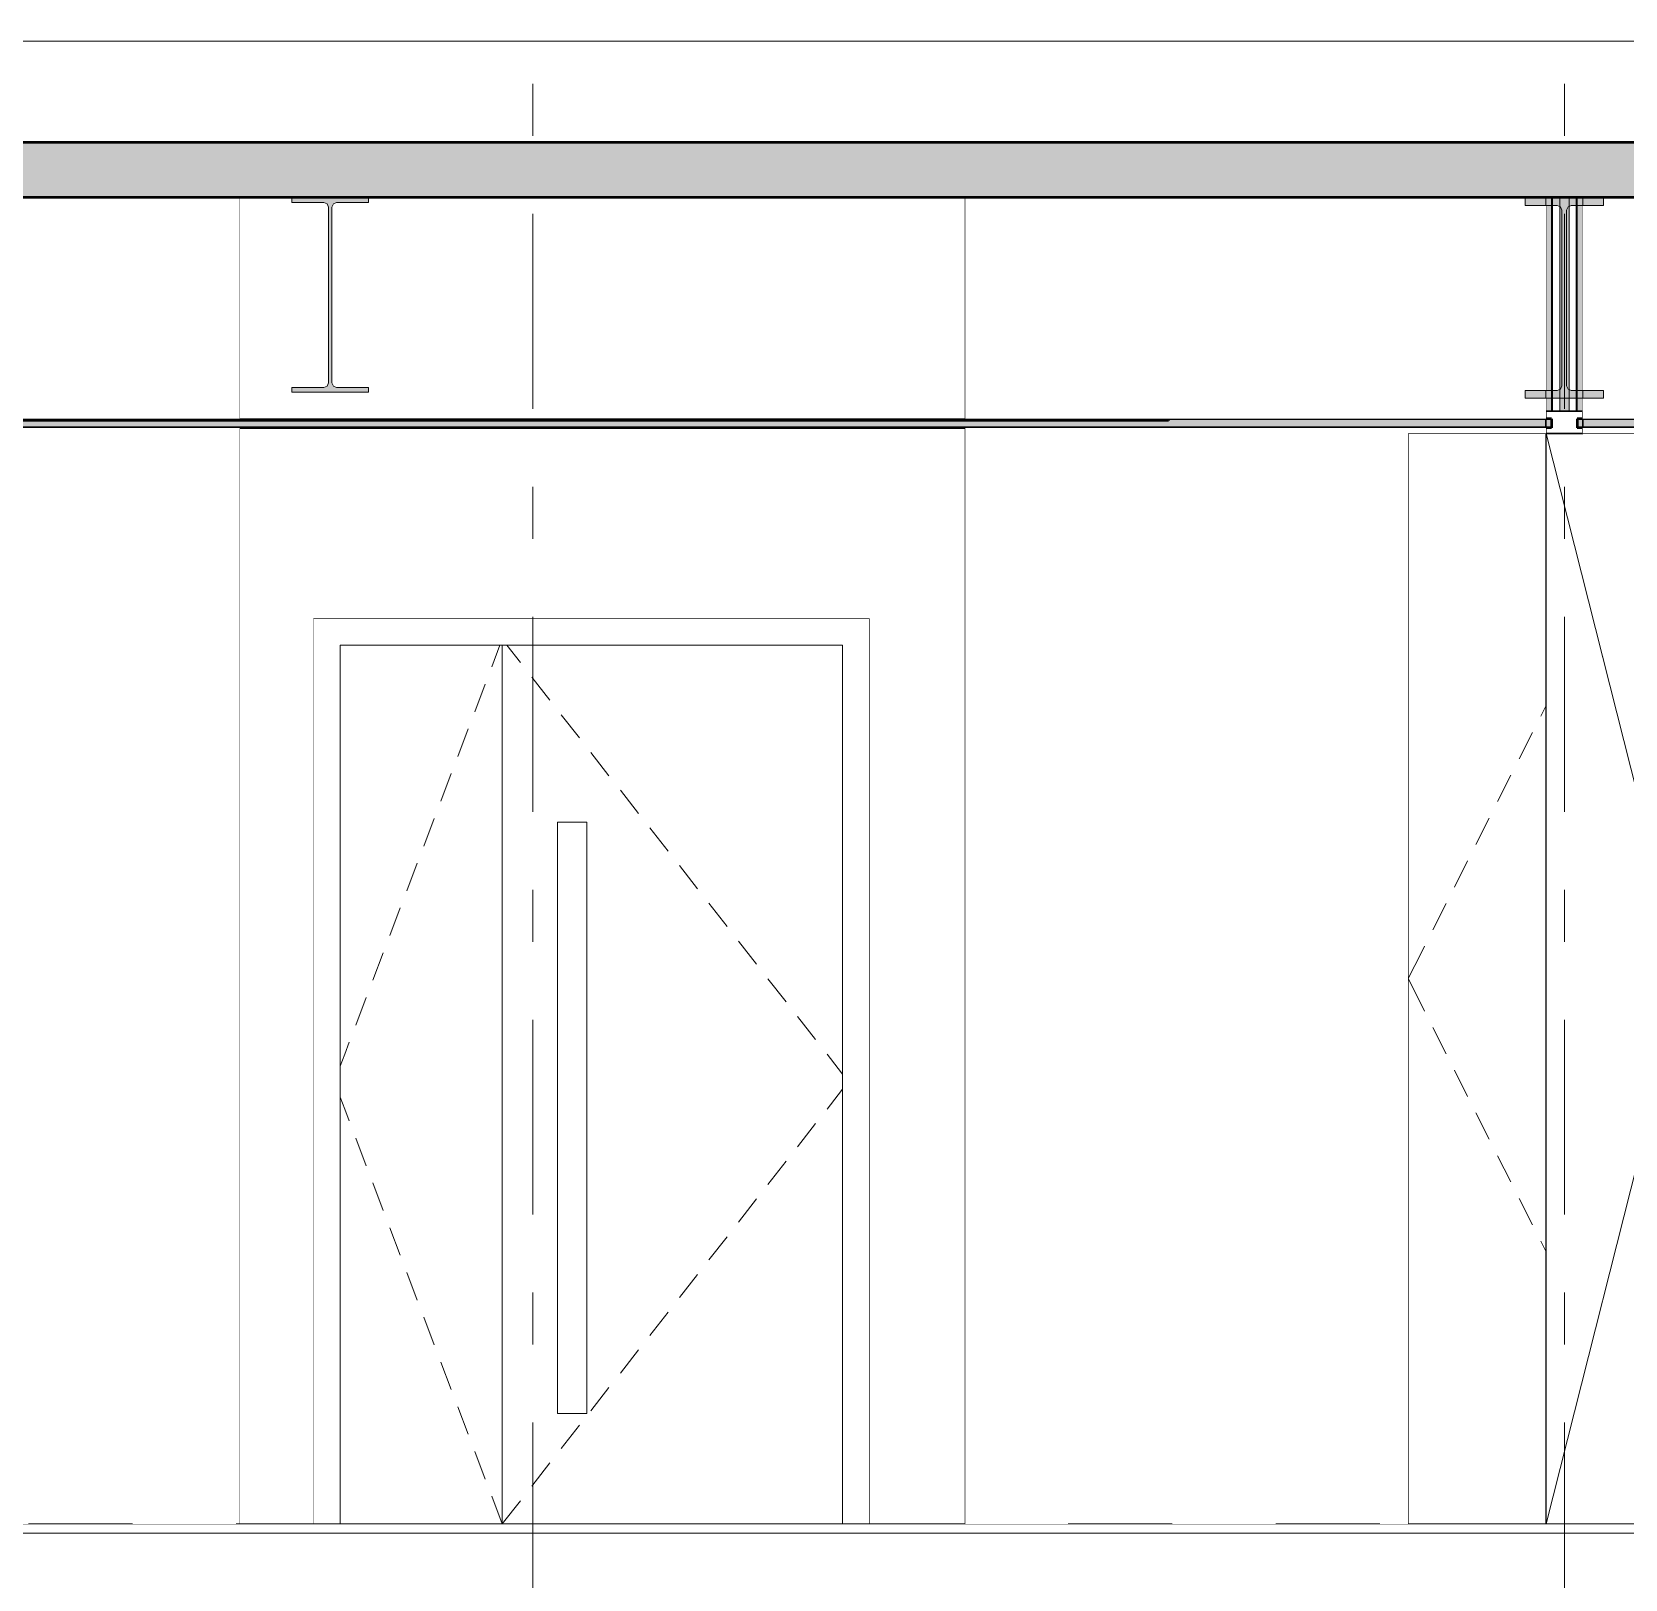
# Model space of a CAD drawing. Header units: millimetres. Extents: x -46169 to 228156, y -86316 to 18123.
# Drawn here: x 133904 to 138229, y -73161 to -68961 of the extents above; entities that cross this region are included whole.
import ezdxf
from ezdxf.enums import TextEntityAlignment as Align

# ---------------------------------------------------------------- set-up
doc = ezdxf.new("R2010")
doc.units = ezdxf.units.MM
doc.header["$MEASUREMENT"] = 0
for name, pattern in [('Dashed', [2822.222233, 1411.111116, -1411.111116]), ('Double Dashed', [1093.611073, 529.166651, -211.666656, 141.111112, -211.666656]), ('Wipeout_Contour', [1000, 0, -1000])]:
    doc.linetypes.add(name, pattern=pattern)
for name, color, linetype, lineweight, true_color in [('0_Pen_No__105', 7, 'Continuous', 15, 0xa6a6a6), ('A-230-M_FLOOR.IFC Import_Pen_No__109', 7, 'Continuous', 15, 0xa6a6a6), ('A-230-M_FLOOR.IFC Import_Pen_No__29', 7, 'Continuous', 50, 0x2a2a2a), ('New_A-15-MG_Structural_Grid_Phase_2_Pen_No__222', 7, 'Continuous', 13, 0x65af33), ('New_A-20-M_Ceiling_Pen_No__107', 7, 'Continuous', 15, 0xa6a6a6), ('New_A-20-M_Ceiling_Pen_No__29', 7, 'Continuous', 50, 0x2a2a2a), ('New_A-25-M_Wall_Int_Pen_No__107', 7, 'Continuous', 15, 0xa6a6a6), ('New_ArchiCAD Doors_Pen_No__43', 7, 'Continuous', 30, 0x444444), ('New_ArchiCAD Doors_Pen_No__63', 7, 'Continuous', 20, 0x606060)]:
    doc.layers.add(name, color=color, linetype=linetype, lineweight=lineweight, true_color=true_color)
for name, color, linetype in [('A-230-M_FLOOR.IFC Import', 7, 'Continuous'), ('A-25-M_Wall_Int', 7, 'Continuous'), ('New_A-15-MG_Structural_Grid_Phase_2', 7, 'Continuous'), ('New_A-20-M_Ceiling', 7, 'Continuous'), ('New_A-20-M_Floor_Slab', 7, 'Continuous'), ('New_A-25-M_Wall_Int', 7, 'Continuous'), ('New_ArchiCAD Doors', 7, 'Continuous'), ('S-280-M_STRUCT_FRAME.IFC Import', 7, 'Continuous')]:
    doc.layers.add(name, color=color, linetype=linetype)
for name, color, linetype, lineweight in [('New_A-20-M_Ceiling_Pen_No__89', 8, 'Continuous', 20), ('New_A-20-M_Floor_Slab_Pen_No__4', 7, 'Continuous', 20), ('New_A-25-M_Wall_Int_Pen_No__1', 7, 'Continuous', 13), ('New_A-25-M_Wall_Int_Pen_No__87', 8, 'Continuous', 20), ('New_ArchiCAD Doors_Pen_No__3', 7, 'Continuous', 18), ('S-280-M_STRUCT_FRAME.IFC Import_Pen_No__1', 7, 'Continuous', 13), ('S-280-M_STRUCT_FRAME.IFC Import_Pen_No__160', 5, 'Continuous', 200), ('S-280-M_STRUCT_FRAME.IFC Import_Pen_No__90', 8, 'Continuous', 20)]:
    doc.layers.add(name, color=color, linetype=linetype, lineweight=lineweight)
doc.styles.add('GENERATED_STYLE_1', font='')
doc.styles.get('GENERATED_STYLE_1').set_extended_font_data('Swis721 BT')

# ---------------------------------------------------------------- blocks, each defined once
blk = doc.blocks.new('*X21', base_point=(104446.8, -81111))
at = {"layer": 'New_A-25-M_Wall_Int_Pen_No__107', "linetype": 'Continuous'}
blk.add_hatch(color=256, dxfattribs=at).paths.add_polyline_path([(138051.8, -69991), (138076.8, -69991), (138076.8, -69411), (138051.8, -69411)])
blk = doc.blocks.new('Section Elem_1_1', base_point=(104446.8, -81111))
at = {"layer": 'New_A-25-M_Wall_Int_Pen_No__107', "linetype": 'Continuous'}
blk.add_hatch(color=256, dxfattribs=at).paths.add_polyline_path([(138013.8, -69991), (138028.8, -69991), (138028.8, -69411), (138013.8, -69411)])
at = {"layer": 'New_A-25-M_Wall_Int_Pen_No__107', "linetype": 'Continuous', "lineweight": 0, "true_color": 0x535353}
blk.add_hatch(color=251, dxfattribs=at).paths.add_polyline_path([(138028.8, -69991), (138031.8, -69991), (138031.8, -69411), (138028.8, -69411)])
at = {"color": 254, "linetype": 'Wipeout_Contour', "lineweight": 0, "ltscale": 618563.73618}
blk.add_wipeout([(138031.8, -69991), (138051.8, -69991), (138051.8, -69411), (138031.8, -69411)], dxfattribs=at).dxf.layer = 'New_A-25-M_Wall_Int'
at = {"layer": 'New_A-25-M_Wall_Int_Pen_No__1', "linetype": 'Continuous'}
for p, q in [((138013.8, -69411), (138013.8, -69991)), ((138028.8, -69411), (138028.8, -69991))]:
    blk.add_line(p, q, dxfattribs=at)
at = {"color": 254, "linetype": 'Wipeout_Contour', "lineweight": 0, "ltscale": 618644.077118}
blk.add_wipeout([(138051.8, -69991), (138076.8, -69991), (138076.8, -69411), (138051.8, -69411)], dxfattribs=at).dxf.layer = 'New_A-25-M_Wall_Int'
at = {"layer": 'New_A-25-M_Wall_Int_Pen_No__1', "linetype": 'Continuous'}
for p, q in [((138031.8, -69411), (138031.8, -69991)), ((138051.8, -69411), (138051.8, -69991))]:
    blk.add_line(p, q, dxfattribs=at)
at = {"layer": 'New_A-25-M_Wall_Int'}
blk.add_blockref('*X21', (104446.8, -81111), dxfattribs=at)
at = {"color": 254, "linetype": 'Wipeout_Contour', "lineweight": 0, "ltscale": 618722.634927}
blk.add_wipeout([(138076.8, -69991), (138095.8, -69991), (138095.8, -69411), (138076.8, -69411)], dxfattribs=at).dxf.layer = 'New_A-25-M_Wall_Int'
at = {"layer": 'New_A-25-M_Wall_Int_Pen_No__107', "linetype": 'Continuous', "lineweight": 0, "true_color": 0x535353}
blk.add_hatch(color=251, dxfattribs=at).paths.add_polyline_path([(138095.8, -69991), (138098.8, -69991), (138098.8, -69411), (138095.8, -69411)])
at = {"layer": 'New_A-25-M_Wall_Int_Pen_No__107', "linetype": 'Continuous'}
blk.add_hatch(color=256, dxfattribs=at).paths.add_polyline_path([(138098.8, -69991), (138113.8, -69991), (138113.8, -69411), (138098.8, -69411)])
at = {"layer": 'New_A-25-M_Wall_Int_Pen_No__1', "linetype": 'Continuous'}
for p, q in [((138076.8, -69411), (138076.8, -69991)), ((138095.8, -69411), (138095.8, -69991)), ((138098.8, -69411), (138098.8, -69991)), ((138113.8, -69411), (138113.8, -69991))]:
    blk.add_line(p, q, dxfattribs=at)
blk = doc.blocks.new('Section Elem_2_1', base_point=(104446.8, -81111))
at = {"color": 254, "linetype": 'Wipeout_Contour', "lineweight": 0, "ltscale": 621154.987502}
blk.add_wipeout([(137639.5, -73011), (138013.8, -73011), (138013.8, -70051), (137639.5, -70051)], dxfattribs=at).dxf.layer = 'New_ArchiCAD Doors'
at = {"layer": 'New_ArchiCAD Doors_Pen_No__3', "linetype": 'Continuous'}
for p, q in [((137977.3, -70863), (137941.2, -70934.4)), ((137918.6, -70979), (137882.5, -71050.4)), ((137860, -71095), (137823.9, -71166.4)), ((137801.3, -71211), (137765.2, -71282.4)), ((137742.6, -71327), (137706.5, -71398.4)), ((137684, -71443.1), (137675.6, -71459.6)), ((137675.6, -71459.6), (137639.5, -71531)), ((137675.6, -71602.4), (137639.5, -71531)), ((137684, -71618.9), (137675.6, -71602.4)), ((137742.6, -71734.9), (137706.5, -71663.5)), ((137801.3, -71850.9), (137765.2, -71779.5)), ((137860, -71966.9), (137823.9, -71895.5)), ((137918.6, -72082.9), (137882.5, -72011.5)), ((137977.3, -72198.9), (137941.2, -72127.5))]:
    blk.add_line(p, q, dxfattribs=at)
at = {"layer": 'New_ArchiCAD Doors_Pen_No__63', "linetype": 'Continuous'}
blk.add_line((137639.5, -70051), (137639.5, -73011), dxfattribs=at)
at = {"color": 254, "linetype": 'Wipeout_Contour', "lineweight": 0, "ltscale": 621819.951615}
blk.add_wipeout([(138013.8, -73011), (138014.1, -73011), (138014.1, -70051), (138013.8, -70051)], dxfattribs=at).dxf.layer = 'New_ArchiCAD Doors'
at = {"color": 254, "linetype": 'Wipeout_Contour', "lineweight": 0, "ltscale": 622485.299571}
blk.add_wipeout([(138388.4, -73011), (138388.4, -70051), (138014.1, -70051), (138014.1, -73011)], dxfattribs=at).dxf.layer = 'New_ArchiCAD Doors'
at = {"layer": 'New_ArchiCAD Doors_Pen_No__3', "linetype": 'Continuous'}
for p, q in [((138013.8, -70791), (137999.9, -70818.4)), ((138014.1, -73011), (138388.4, -71531)), ((138013.8, -72271), (137999.9, -72243.5))]:
    blk.add_line(p, q, dxfattribs=at)
at = {"layer": 'New_ArchiCAD Doors_Pen_No__63', "linetype": 'Continuous'}
blk.add_line((138388.4, -70051), (138388.4, -73011), dxfattribs=at)
at = {"color": 254, "linetype": 'Wipeout_Contour', "lineweight": 0, "ltscale": 619219.352703}
blk.add_wipeout([(138113.8, -69991), (138013.8, -69991), (138013.8, -70051), (138113.8, -70051)], dxfattribs=at).dxf.layer = 'New_ArchiCAD Doors'
at = {"layer": 'New_ArchiCAD Doors_Pen_No__3', "linetype": 'Continuous'}
blk.add_line((138014.1, -70051), (138388.4, -71531), dxfattribs=at)
at = {"layer": 'New_ArchiCAD Doors_Pen_No__43', "linetype": 'Continuous'}
for p, q in [((138013.8, -69991), (138013.8, -70051)), ((138113.8, -69991), (138113.8, -70051)), ((138113.8, -70051), (138013.8, -70051))]:
    blk.add_line(p, q, dxfattribs=at)
at = {"layer": 'New_ArchiCAD Doors_Pen_No__43', "linetype": 'Continuous', "flags": 128}
blk.add_lwpolyline([(138113.8, -69991), (138098.8, -69991), (138095.8, -69991), (138076.8, -69991), (138051.8, -69991), (138031.8, -69991), (138028.8, -69991), (138013.8, -69991)], dxfattribs=at)
at = {"layer": 'New_ArchiCAD Doors_Pen_No__63', "linetype": 'Continuous'}
for p, q in [((138013.8, -70051), (137639.5, -70051)), ((138013.8, -73011), (138013.8, -70051)), ((138014.1, -73011), (138014.1, -70051)), ((138113.8, -70051), (138388.4, -70051))]:
    blk.add_line(p, q, dxfattribs=at)
blk = doc.blocks.new('Section Elem_6_1', base_point=(104446.8, -81111))
at = {"color": 254, "linetype": 'Wipeout_Contour', "lineweight": 0, "ltscale": 610628.542447}
blk.add_wipeout([(134667.6, -70626), (134667.6, -73011), (134740.6, -73011), (134740.6, -70626)], dxfattribs=at).dxf.layer = 'New_ArchiCAD Doors'
at = {"color": 254, "linetype": 'Wipeout_Contour', "lineweight": 0, "ltscale": 615706.564439}
blk.add_wipeout([(136104.6, -73011), (136177.6, -73011), (136177.6, -70626), (136104.6, -70626)], dxfattribs=at).dxf.layer = 'New_ArchiCAD Doors'
at = {"color": 254, "linetype": 'Wipeout_Contour', "lineweight": 0, "ltscale": 612737.005346}
blk.add_wipeout([(135180.6, -72711), (135330.6, -72711), (135330.6, -71106), (135180.6, -71106)], dxfattribs=at).dxf.layer = 'New_ArchiCAD Doors'
at = {"color": 254, "linetype": 'Wipeout_Contour', "lineweight": 0, "ltscale": 916332.141279}
blk.add_wipeout([(136177.6, -70553), (134667.6, -70553), (134667.6, -70626), (134740.6, -70626), (136104.6, -70626), (136177.6, -70626)], dxfattribs=at).dxf.layer = 'New_ArchiCAD Doors'
at = {"color": 254, "linetype": 'Wipeout_Contour', "lineweight": 0, "ltscale": 614511.052246}
blk.add_wipeout([(135410.6, -71106), (135410.6, -72711), (136104.6, -72711), (136104.6, -71106)], dxfattribs=at).dxf.layer = 'New_ArchiCAD Doors'
at = {"layer": 'New_ArchiCAD Doors_Pen_No__63', "linetype": 'Continuous'}
for p, q in [((134667.6, -70626), (134667.6, -70553)), ((134667.6, -70553), (136177.6, -70553)), ((136177.6, -70553), (136177.6, -70626)), ((134667.6, -73011), (134667.6, -70626)), ((136177.6, -70626), (136177.6, -73011)), ((135661.5, -71224.1), (135710.8, -71287.1)), ((135741.6, -71326.5), (135791, -71389.4)), ((135821.8, -71428.8), (135871.1, -71491.8)), ((135901.9, -71531.2), (135951.3, -71594.2)), ((135982.1, -71633.5), (136031.4, -71696.5)), ((136062.2, -71735.9), (136071.3, -71747.5)), ((136071.3, -71747.5), (136104.6, -71790)), ((136071.3, -71873.4), (136104.6, -71830.9)), ((136062.2, -71885), (136071.3, -71873.4)), ((135982.1, -71987.4), (136031.4, -71924.4)), ((135901.9, -72089.8), (135951.3, -72026.8)), ((135821.8, -72192.1), (135871.1, -72129.1)), ((135741.6, -72294.5), (135791, -72231.5)), ((135661.5, -72396.8), (135710.8, -72333.8)), ((135581.4, -72499.2), (135630.7, -72436.2)), ((135501.2, -72601.5), (135550.5, -72538.5))]:
    blk.add_line(p, q, dxfattribs=at)
at = {"color": 254, "linetype": 'Wipeout_Contour', "lineweight": 0, "ltscale": 917976.467462}
blk.add_wipeout([(135180.6, -70626), (135180.6, -71106), (135330.6, -71106), (135410.6, -71106), (136104.6, -71106), (136104.6, -70626)], dxfattribs=at).dxf.layer = 'New_ArchiCAD Doors'
at = {"color": 254, "linetype": 'Wipeout_Contour', "lineweight": 0, "ltscale": 923216.859816}
blk.add_wipeout([(135180.6, -73011), (136104.6, -73011), (136104.6, -72711), (135410.6, -72711), (135330.6, -72711), (135180.6, -72711)], dxfattribs=at).dxf.layer = 'New_ArchiCAD Doors'
at = {"layer": 'New_ArchiCAD Doors_Pen_No__63', "linetype": 'Continuous'}
for p, q in [((136104.6, -73011), (136104.6, -70626)), ((135260.8, -70712.3), (135310.1, -70775.3)), ((135340.9, -70814.7), (135390.2, -70877.7)), ((135421.1, -70917), (135470.4, -70980)), ((135501.2, -71019.4), (135550.5, -71082.4)), ((135581.4, -71121.7), (135630.7, -71184.7)), ((135340.9, -72806.2), (135390.2, -72743.3)), ((135260.8, -72908.6), (135310.1, -72845.6))]:
    blk.add_line(p, q, dxfattribs=at)
at = {"color": 254, "linetype": 'Wipeout_Contour', "lineweight": 0, "ltscale": 611534.220854}
blk.add_wipeout([(134740.6, -73011), (135180.6, -73011), (135180.6, -70626), (134740.6, -70626)], dxfattribs=at).dxf.layer = 'New_ArchiCAD Doors'
at = {"color": 254, "linetype": 'Wipeout_Contour', "lineweight": 0, "ltscale": 613143.195839}
blk.add_wipeout([(135410.6, -72711), (135410.6, -71106), (135330.6, -71106), (135330.6, -72711)], dxfattribs=at).dxf.layer = 'New_ArchiCAD Doors'
at = {"layer": 'New_ArchiCAD Doors_Pen_No__63', "linetype": 'Continuous'}
for p, q in [((134740.6, -70626), (134740.6, -73011)), ((136104.6, -70626), (134740.6, -70626)), ((135174.5, -70626), (135152.2, -70684.7)), ((135180.6, -73011), (135180.6, -70626)), ((135193.2, -70626), (135229.9, -70672.9)), ((135134.5, -70731.5), (135106.1, -70806.3)), ((135088.3, -70853), (135059.9, -70927.8)), ((135042.1, -70974.5), (135013.7, -71049.3)), ((134996, -71096.1), (134967.6, -71170.9)), ((135330.6, -71106), (135330.6, -72711)), ((135410.6, -71106), (135330.6, -71106)), ((135410.6, -72711), (135410.6, -71106)), ((134949.8, -71217.6), (134921.4, -71292.4)), ((134903.7, -71339.1), (134875.3, -71413.9)), ((134857.5, -71460.7), (134829.1, -71535.4)), ((134811.3, -71582.2), (134782.9, -71657)), ((134765.2, -71703.7), (134753, -71735.7)), ((134753, -71735.7), (134740.6, -71768.3)), ((134753, -71885.2), (134740.6, -71852.6)), ((134765.2, -71917.2), (134753, -71885.2)), ((134811.3, -72038.7), (134782.9, -71963.9)), ((134857.5, -72160.3), (134829.1, -72085.5)), ((134903.7, -72281.8), (134875.3, -72207)), ((134949.8, -72403.3), (134921.4, -72328.5)), ((134996, -72524.8), (134967.6, -72450.1)), ((135042.1, -72646.4), (135013.7, -72571.6)), ((135421.1, -72703.9), (135470.4, -72640.9)), ((135088.3, -72767.9), (135059.9, -72693.1)), ((135330.6, -72711), (135410.6, -72711)), ((135134.5, -72889.4), (135106.1, -72814.6)), ((135180.6, -73011), (135152.2, -72936.2)), ((135180.6, -73011), (135229.9, -72948))]:
    blk.add_line(p, q, dxfattribs=at)
blk = doc.blocks.new('Section Elem_7_1', base_point=(104446.8, -81111))
at = {"color": 254, "linetype": 'Wipeout_Contour', "lineweight": 0, "ltscale": 3945998.37612636}
blk.add_wipeout([(134467.6, -69411), (134467.6, -70011), (136437.6, -70011), (136437.6, -69411), (134818, -69411), (134818, -69424.2), (134731.1, -69424.2), (134722.2, -69427.9), (134718.4, -69436.9), (134718.4, -69913.4), (134722.2, -69922.3), (134731.1, -69926.1), (134818, -69926.1), (134818, -69939.3), (134609.2, -69939.3), (134609.2, -69926.1), (134696.1, -69926.1), (134705.1, -69922.3), (134708.8, -69913.4), (134708.8, -69776), (134708.8, -69576), (134708.8, -69436.9), (134705.1, -69427.9), (134696.1, -69424.2), (134609.2, -69424.2), (134609.2, -69411)], dxfattribs=at).dxf.layer = 'New_A-25-M_Wall_Int'
at = {"color": 254, "linetype": 'Wipeout_Contour', "lineweight": 0, "ltscale": 1225831.511830101}
blk.add_wipeout([(134467.6, -73011), (134667.6, -73011), (134667.6, -70553), (136177.6, -70553), (136177.6, -73011), (136437.6, -73011), (136437.6, -70036), (134467.6, -70036)], dxfattribs=at).dxf.layer = 'New_A-25-M_Wall_Int'
at = {"layer": 'New_A-25-M_Wall_Int_Pen_No__87', "linetype": 'Continuous'}
for p, q in [((134467.6, -69411), (134467.6, -70011)), ((136437.6, -70011), (136437.6, -69411)), ((134467.6, -70036), (134467.6, -73011)), ((136437.6, -73011), (136437.6, -70036))]:
    blk.add_line(p, q, dxfattribs=at)
blk = doc.blocks.new('Section Elem_12_1', base_point=(104446.8, -81111))
at = {"color": 254, "linetype": 'Wipeout_Contour', "lineweight": 0, "ltscale": 605158.732194}
blk.add_wipeout([(138338.7, -73036), (138338.7, -73011), (126599.8, -73011), (126599.8, -73036)], dxfattribs=at).dxf.layer = 'New_A-20-M_Floor_Slab'
at = {"layer": 'New_A-20-M_Floor_Slab_Pen_No__4', "linetype": 'Continuous', "flags": 128}
blk.add_lwpolyline([(148461.1, -73011), (138338.7, -73011), (126599.8, -73011), (124870.8, -73011)], dxfattribs=at)
at = {"color": 254, "linetype": 'Wipeout_Contour', "lineweight": 0, "ltscale": 605449.089}
blk.add_wipeout([(126599.8, -73311), (138338.7, -73311), (138338.7, -73036), (126599.8, -73036)], dxfattribs=at).dxf.layer = 'New_A-20-M_Floor_Slab'
at = {"layer": 'New_A-20-M_Floor_Slab_Pen_No__4', "linetype": 'Continuous', "flags": 128}
blk.add_lwpolyline([(148461.1, -73036), (138338.7, -73036), (126599.8, -73036), (109629.6, -73036)], dxfattribs=at)
blk = doc.blocks.new('Section Elem_53_1', base_point=(104446.8, -81111))
at = {"color": 254, "linetype": 'Wipeout_Contour', "lineweight": 0, "ltscale": 597498.773661}
blk.add_wipeout([(138338.7, -68986), (138338.7, -68961), (126599.8, -68961), (126599.8, -68986)], dxfattribs=at).dxf.layer = 'New_A-20-M_Floor_Slab'
at = {"color": 254, "linetype": 'Wipeout_Contour', "lineweight": 0, "ltscale": 597776.59396}
blk.add_wipeout([(126599.8, -69261), (138338.7, -69261), (138338.7, -68986), (126599.8, -68986)], dxfattribs=at).dxf.layer = 'New_A-20-M_Floor_Slab'
at = {"layer": 'New_A-20-M_Floor_Slab_Pen_No__4', "linetype": 'Continuous', "flags": 128}
blk.add_lwpolyline([(148848.1, -68986), (138338.7, -68986), (126599.8, -68986), (109585.8, -68986)], dxfattribs=at)
blk = doc.blocks.new('Section Elem_98_1', base_point=(104446.8, -81111))
at = {"layer": 'New_A-20-M_Ceiling_Pen_No__107', "linetype": 'Continuous'}
blk.add_hatch(color=256, dxfattribs=at).paths.add_polyline_path([(138098.8, -70011), (138098.8, -70036), (138338.7, -70036), (138338.7, -70011)])
at = {"layer": 'New_A-20-M_Ceiling_Pen_No__29', "linetype": 'Continuous'}
for p, q in [((138028.8, -70011), (138028.8, -70036)), ((138098.8, -70011), (138098.8, -70036))]:
    blk.add_line(p, q, dxfattribs=at)
at = {"layer": 'New_A-20-M_Ceiling_Pen_No__29', "linetype": 'Continuous', "flags": 128}
for points in [[(139138.8, -70011), (138338.7, -70011), (138098.8, -70011)], [(139138.8, -70036), (138338.7, -70036), (138098.8, -70036)]]:
    blk.add_lwpolyline(points, dxfattribs=at)
at = {"color": 254, "linetype": 'Wipeout_Contour', "lineweight": 0, "ltscale": 1027590.374247188}
blk.add_wipeout([(136988.8, -70011), (125606.2, -70011), (125606.2, -70036), (125608.8, -70036), (125608.8, -70016), (126599.8, -70016), (136988.8, -70016)], dxfattribs=at).dxf.layer = 'New_A-20-M_Ceiling'
at = {"layer": 'New_A-20-M_Ceiling_Pen_No__107', "linetype": 'Continuous'}
blk.add_hatch(color=256, dxfattribs=at).paths.add_polyline_path([(138028.8, -70011), (136988.8, -70011), (136988.8, -70036), (138028.8, -70036)])
at = {"layer": 'New_A-20-M_Ceiling_Pen_No__29', "linetype": 'Continuous'}
for p, q in [((136988.8, -70011), (136988.8, -70016)), ((138028.8, -70011), (136988.8, -70011)), ((138028.8, -70036), (136988.8, -70036))]:
    blk.add_line(p, q, dxfattribs=at)
at = {"layer": 'New_A-20-M_Ceiling_Pen_No__89', "linetype": 'Continuous'}
blk.add_line((125608.8, -70011), (136988.8, -70011), dxfattribs=at)
blk = doc.blocks.new('Section Elem_167_1', base_point=(104446.8, -81111))
at = {"layer": 'New_A-20-M_Ceiling_Pen_No__107', "linetype": 'Continuous'}
blk.add_hatch(color=256, dxfattribs=at).paths.add_polyline_path([(126599.8, -70036), (136988.8, -70036), (136988.8, -70016), (126599.8, -70016)])
at = {"layer": 'New_A-20-M_Ceiling_Pen_No__29', "linetype": 'Continuous', "flags": 128}
for points in [[(136988.8, -70016), (126599.8, -70016), (125608.8, -70016)], [(136988.8, -70036), (126599.8, -70036), (125608.8, -70036)]]:
    blk.add_lwpolyline(points, dxfattribs=at)
blk = doc.blocks.new('Section Elem_191_1', base_point=(104446.8, -81111))
at = {"color": 254, "linetype": 'Wipeout_Contour', "lineweight": 0, "ltscale": 6772499.008950474}
blk.add_wipeout([(127909.4, -69411), (126676.9, -69411), (126676.9, -70011), (134467.6, -70011), (134467.6, -69411), (131468, -69411), (131468, -69424.2), (131381.1, -69424.2), (131372.2, -69427.9), (131368.4, -69436.9), (131368.4, -69913.4), (131372.2, -69922.3), (131381.1, -69926.1), (131468, -69926.1), (131468, -69939.3), (131259.2, -69939.3), (131259.2, -69926.1), (131346.1, -69926.1), (131355.1, -69922.3), (131358.8, -69913.4), (131358.8, -69436.9), (131355.1, -69427.9), (131346.1, -69424.2), (131259.2, -69424.2), (131259.2, -69411), (128118.2, -69411), (128118.2, -69424.2), (128031.3, -69424.2), (128022.3, -69427.9), (128018.6, -69436.9), (128018.6, -69913.4), (128022.3, -69922.3), (128031.3, -69926.1), (128118.2, -69926.1), (128118.2, -69939.3), (127909.4, -69939.3), (127909.4, -69926.1), (127996.3, -69926.1), (128005.2, -69922.3), (128009, -69913.4), (128009, -69776), (128009, -69576), (128009, -69436.9), (128005.2, -69427.9), (127996.3, -69424.2), (127909.4, -69424.2)], dxfattribs=at).dxf.layer = 'A-25-M_Wall_Int'
at = {"color": 254, "linetype": 'Wipeout_Contour', "lineweight": 0, "ltscale": 595582.748822}
blk.add_wipeout([(126676.9, -73011), (134467.6, -73011), (134467.6, -70036), (126676.9, -70036)], dxfattribs=at).dxf.layer = 'A-25-M_Wall_Int'
blk = doc.blocks.new('Section Elem_192_1', base_point=(104446.8, -81111))
at = {"color": 254, "linetype": 'Wipeout_Contour', "lineweight": 0, "ltscale": 1698108.195623649}
blk.add_wipeout([(136437.6, -69411), (136437.6, -70011), (138013.8, -70011), (138013.8, -69991), (138013.8, -69955.5), (137957.7, -69955.5), (137957.7, -69934.2), (138013.8, -69934.2), (138013.8, -69432.3), (137957.7, -69432.3), (137957.7, -69411)], dxfattribs=at).dxf.layer = 'A-25-M_Wall_Int'
at = {"color": 254, "linetype": 'Wipeout_Contour', "lineweight": 0, "ltscale": 1548343.86535085}
blk.add_wipeout([(138113.8, -69934.2), (138169.6, -69934.2), (138169.6, -69955.5), (138113.8, -69955.5), (138113.8, -70011), (138603.5, -70011), (138603.5, -69411), (138169.6, -69411), (138169.6, -69432.3), (138113.8, -69432.3)], dxfattribs=at).dxf.layer = 'A-25-M_Wall_Int'
at = {"color": 254, "linetype": 'Wipeout_Contour', "lineweight": 0, "ltscale": 927892.82625}
blk.add_wipeout([(136437.6, -73011), (137639.5, -73011), (137639.5, -70051), (138013.8, -70051), (138013.8, -70036), (136437.6, -70036)], dxfattribs=at).dxf.layer = 'A-25-M_Wall_Int'
at = {"color": 254, "linetype": 'Wipeout_Contour', "lineweight": 0, "ltscale": 1554838.968953197}
blk.add_wipeout([(138113.8, -70051), (138388.4, -70051), (138388.4, -73011), (138603.5, -73011), (138603.5, -70411), (138473.9, -70411), (138473.9, -70386), (138603.5, -70386), (138603.5, -70036), (138113.8, -70036)], dxfattribs=at).dxf.layer = 'A-25-M_Wall_Int'
blk = doc.blocks.new('Section Elem_418_1', base_point=(104446.8, -81111))
at = {"layer": 'S-280-M_STRUCT_FRAME.IFC Import_Pen_No__160', "linetype": 'Continuous', "lineweight": 0, "true_color": 0x00007f}
blk.add_hatch(color=176, dxfattribs=at).paths.add_polyline_path([(137957.7, -69955.5), (138169.6, -69955.5), (138169.6, -69934.2), (138082.7, -69934.2), (138073.7, -69930.4), (138070, -69921.5), (138070, -69445), (138073.7, -69436), (138082.7, -69432.3), (138169.6, -69432.3), (138169.6, -69411), (137957.7, -69411), (137957.7, -69432.3), (138044.6, -69432.3), (138053.6, -69436), (138057.3, -69445), (138057.3, -69921.5), (138053.6, -69930.4), (138044.6, -69934.2), (137957.7, -69934.2)])
at = {"layer": 'S-280-M_STRUCT_FRAME.IFC Import_Pen_No__1', "linetype": 'Continuous'}
for p, q in [((137957.7, -69411), (137957.7, -69432.3)), ((138169.6, -69411), (138169.6, -69432.3)), ((137957.7, -69934.2), (137957.7, -69955.5)), ((138169.6, -69934.2), (138169.6, -69955.5)), ((138169.6, -69955.5), (137957.7, -69955.5))]:
    blk.add_line(p, q, dxfattribs=at)
at = {"layer": 'S-280-M_STRUCT_FRAME.IFC Import_Pen_No__1', "linetype": 'Continuous', "flags": 128}
for points in [[(138053.6, -69436), (138044.6, -69432.3), (137957.7, -69432.3)], [(138053.6, -69436), (138057.3, -69445), (138057.3, -69921.5), (138053.6, -69930.4)], [(138073.7, -69436), (138070, -69445), (138070, -69921.5), (138073.7, -69930.4)], [(138169.6, -69432.3), (138082.7, -69432.3), (138073.7, -69436)], [(138053.6, -69930.4), (138044.6, -69934.2), (137957.7, -69934.2)], [(138073.7, -69930.4), (138082.7, -69934.2), (138169.6, -69934.2)]]:
    blk.add_lwpolyline(points, dxfattribs=at)
at = {"layer": 'S-280-M_STRUCT_FRAME.IFC Import_Pen_No__90', "linetype": 'Continuous'}
for p, q in [((137957.7, -69432.3), (137957.7, -69411)), ((137957.7, -69955.5), (137957.7, -69934.2))]:
    blk.add_line(p, q, dxfattribs=at)
blk = doc.blocks.new('Section Elem_421_1', base_point=(104446.8, -81111))
at = {"layer": 'S-280-M_STRUCT_FRAME.IFC Import_Pen_No__160', "linetype": 'Continuous', "lineweight": 0, "true_color": 0x00007f}
blk.add_hatch(color=176, dxfattribs=at).paths.add_polyline_path([(134609.2, -69939.3), (134818, -69939.3), (134818, -69926.1), (134731.1, -69926.1), (134722.2, -69922.3), (134718.4, -69913.4), (134718.4, -69436.9), (134722.2, -69427.9), (134731.1, -69424.2), (134818, -69424.2), (134818, -69411), (134609.2, -69411), (134609.2, -69424.2), (134696.1, -69424.2), (134705.1, -69427.9), (134708.8, -69436.9), (134708.8, -69913.4), (134705.1, -69922.3), (134696.1, -69926.1), (134609.2, -69926.1)])
at = {"layer": 'S-280-M_STRUCT_FRAME.IFC Import_Pen_No__1', "linetype": 'Continuous'}
for p, q in [((134609.2, -69411), (134609.2, -69424.2)), ((134818, -69411), (134818, -69424.2)), ((134609.2, -69926.1), (134609.2, -69939.3)), ((134818, -69926.1), (134818, -69939.3)), ((134818, -69939.3), (134609.2, -69939.3))]:
    blk.add_line(p, q, dxfattribs=at)
at = {"layer": 'S-280-M_STRUCT_FRAME.IFC Import_Pen_No__1', "linetype": 'Continuous', "flags": 128}
for points in [[(134705.1, -69427.9), (134696.1, -69424.2), (134609.2, -69424.2)], [(134705.1, -69427.9), (134708.8, -69436.9), (134708.8, -69913.4), (134705.1, -69922.3)], [(134722.2, -69427.9), (134718.4, -69436.9), (134718.4, -69913.4), (134722.2, -69922.3)], [(134818, -69424.2), (134731.1, -69424.2), (134722.2, -69427.9)], [(134705.1, -69922.3), (134696.1, -69926.1), (134609.2, -69926.1)], [(134722.2, -69922.3), (134731.1, -69926.1), (134818, -69926.1)]]:
    blk.add_lwpolyline(points, dxfattribs=at)
blk = doc.blocks.new('Section Elem_437_1', base_point=(104446.8, -81111))
at = {"color": 254, "linetype": 'Wipeout_Contour', "lineweight": 0, "ltscale": 598170.562159}
blk.add_wipeout([(126599.8, -69411), (138338.7, -69411), (138338.7, -69261), (126599.8, -69261)], dxfattribs=at).dxf.layer = 'A-230-M_FLOOR.IFC Import'
at = {"layer": 'A-230-M_FLOOR.IFC Import_Pen_No__109', "linetype": 'Continuous'}
h = blk.add_hatch(dxfattribs=at)
h.set_pattern_fill('Lightweight_Concrete_0001', color=256, style=0, pattern_type=2)
h.set_pattern_definition([(0, (104446.8, -81110.96), (0, 779.423), [48.75, -401.25]), (0, (104671.8, -80721.25), (0, 779.423), [48.75, -401.25]), (60, (104446.8, -81110.96), (-675, 389.711), [48.75, -401.25]), (60, (104896.8, -81110.96), (-675, 389.711), [48.75, -401.25]), (120, (104495.5, -81110.96), (675, 389.711), [48.75, -401.25]), (120, (104945.5, -81110.96), (675, 389.711), [48.75, -401.25]), (0, (104446.78, -81035.96), (0, 150), [0, -150, 0, -225]), (45, (104521.78, -81035.96), (-106.066, 106.066), [0, -112.5, 0, -187.5])])
h.paths.add_polyline_path([(126599.8, -69411), (138338.7, -69411), (138338.7, -69261), (126599.8, -69261)])
at = {"layer": 'A-230-M_FLOOR.IFC Import_Pen_No__29', "linetype": 'Continuous'}
for p, q in [((134609.2, -69411), (131468, -69411)), ((134818, -69411), (134609.2, -69411)), ((137957.7, -69411), (134818, -69411))]:
    blk.add_line(p, q, dxfattribs=at)
at = {"layer": 'A-230-M_FLOOR.IFC Import_Pen_No__29', "linetype": 'Continuous', "flags": 128}
for points in [[(148847.8, -69261), (138338.7, -69261), (126599.8, -69261), (109600.8, -69261), (109585.8, -69261)], [(138169.6, -69411), (138113.8, -69411), (138098.8, -69411), (138095.8, -69411), (138076.8, -69411), (138051.8, -69411), (138031.8, -69411), (138028.8, -69411), (138013.8, -69411), (137957.7, -69411)], [(140643.1, -69411), (138338.7, -69411), (138169.6, -69411)]]:
    blk.add_lwpolyline(points, dxfattribs=at)
blk = doc.blocks.new('Standard grid marker[5]_1', base_point=(135263.8, -59706.3))
at = {"layer": 'New_A-15-MG_Structural_Grid_Phase_2_Pen_No__222', "linetype": 'Double Dashed'}
blk.add_line((135263.8, -60706.3), (135263.8, -84111), dxfattribs=at)
at = {"layer": 'New_A-15-MG_Structural_Grid_Phase_2_Pen_No__222', "style": 'GENERATED_STYLE_1'}
for tag, p in [('AC_MarkerText_1_0', (135263.8, -59167.6)), ('AC_MarkerText_1_1', (135263.8, -85572.3))]:
    blk.add_attdef(tag, text='', height=350, rotation=360, dxfattribs=at).set_placement(p, align=Align.MIDDLE_CENTER)
blk = doc.blocks.new('Standard grid marker[6]_1', base_point=(138063.8, -59706.3))
at = {"layer": 'New_A-15-MG_Structural_Grid_Phase_2_Pen_No__222', "linetype": 'Double Dashed'}
blk.add_line((138063.8, -60706.3), (138063.8, -84111), dxfattribs=at)
at = {"layer": 'New_A-15-MG_Structural_Grid_Phase_2_Pen_No__222', "style": 'GENERATED_STYLE_1'}
for tag, p in [('AC_MarkerText_1_0', (138063.8, -59162.9)), ('AC_MarkerText_1_1', (138063.8, -85567.6))]:
    blk.add_attdef(tag, text='', height=350, rotation=360, dxfattribs=at).set_placement(p, align=Align.MIDDLE_CENTER)
blk = doc.blocks.new('A03 Atrium Longitudinal Section_STORY_MARKER', base_point=(104446.8, -81111))
at = {"layer": '0_Pen_No__105', "linetype": 'Dashed', "ltscale": 0.2}
blk.add_line((105107.6, -73011), (184115, -73011), dxfattribs=at)

msp = doc.modelspace()

# ---------------------------------------------------------------- block references
at = {"layer": 'New_A-20-M_Floor_Slab'}
msp.add_blockref('Section Elem_53_1', (104446.8, -81111), dxfattribs=at)
at = {"layer": 'New_A-25-M_Wall_Int'}
msp.add_blockref('Section Elem_1_1', (104446.8, -81111), dxfattribs=at)
at = {"layer": 'New_ArchiCAD Doors'}
msp.add_blockref('Section Elem_6_1', (104446.8, -81111), dxfattribs=at)

# ---------------------------------------------------------------- next in the draw order: block references
at = {"layer": 'New_A-25-M_Wall_Int'}
msp.add_blockref('Section Elem_7_1', (104446.8, -81111), dxfattribs=at)
at = {"layer": 'New_ArchiCAD Doors'}
msp.add_blockref('Section Elem_2_1', (104446.8, -81111), dxfattribs=at)

# ---------------------------------------------------------------- next in the draw order: block references
at = {"layer": 'New_A-20-M_Ceiling'}
msp.add_blockref('Section Elem_98_1', (104446.8, -81111), dxfattribs=at)
at = {"layer": 'New_A-20-M_Floor_Slab'}
msp.add_blockref('Section Elem_12_1', (104446.8, -81111), dxfattribs=at)
at = {"layer": 'S-280-M_STRUCT_FRAME.IFC Import'}
msp.add_blockref('Section Elem_421_1', (104446.8, -81111), dxfattribs=at)

# ---------------------------------------------------------------- next in the draw order: block references
at = {"layer": 'New_A-20-M_Ceiling'}
msp.add_blockref('Section Elem_167_1', (104446.8, -81111), dxfattribs=at)

# ---------------------------------------------------------------- next in the draw order: block references
at = {"layer": 'A-25-M_Wall_Int'}
for name in ['Section Elem_191_1', 'Section Elem_192_1']:
    msp.add_blockref(name, (104446.8, -81111), dxfattribs=at)

# ---------------------------------------------------------------- next in the draw order: block references
at = {"layer": 'S-280-M_STRUCT_FRAME.IFC Import'}
msp.add_blockref('Section Elem_418_1', (104446.8, -81111), dxfattribs=at)

# ---------------------------------------------------------------- next in the draw order: block references
at = {"layer": 'A-230-M_FLOOR.IFC Import'}
msp.add_blockref('Section Elem_437_1', (104446.8, -81111), dxfattribs=at)

# ---------------------------------------------------------------- next in the draw order: block references
at = {"layer": 'New_A-15-MG_Structural_Grid_Phase_2', "color": 8, "linetype": 'Continuous', "lineweight": 15}
for name, p in [('Standard grid marker[5]_1', (135263.8, -59706.3)), ('Standard grid marker[6]_1', (138063.8, -59706.3))]:
    msp.add_blockref(name, p, dxfattribs=at)

# ---------------------------------------------------------------- next in the draw order: block references
at = {"linetype": 'Continuous', "lineweight": 0}
msp.add_blockref('A03 Atrium Longitudinal Section_STORY_MARKER', (104446.8, -81111), dxfattribs=at)

doc.saveas('drawing.dxf')
